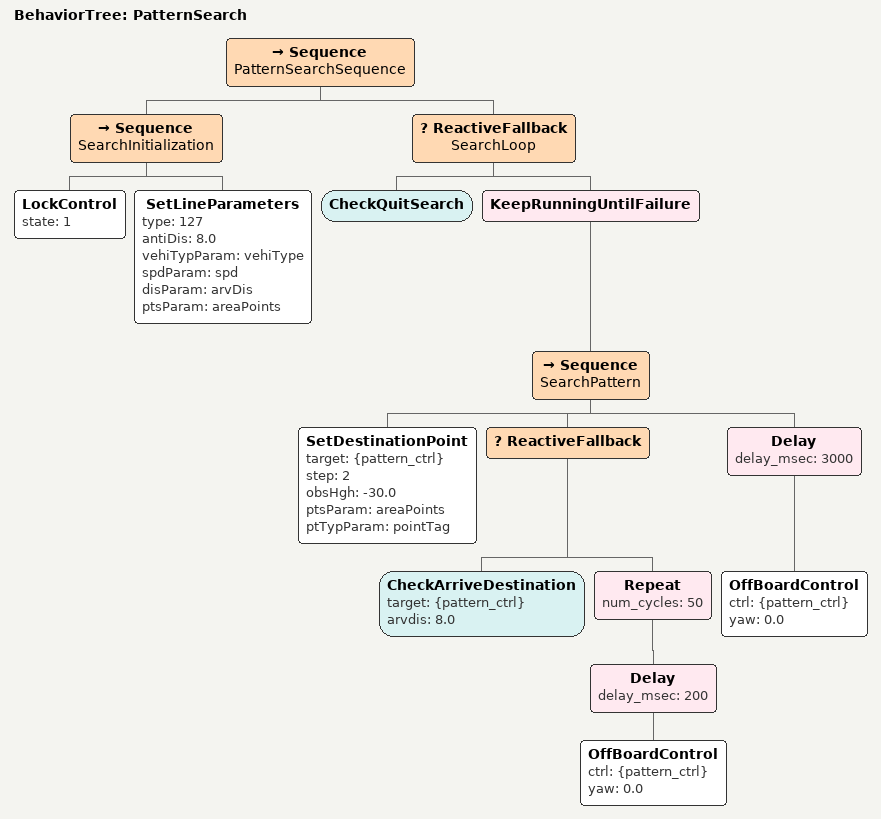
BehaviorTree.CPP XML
<?xml version="1.0" encoding="UTF-8"?>
<root BTCPP_format="4">
    <BehaviorTree ID="PatternSearch">
        <Sequence name="PatternSearchSequence">
            <!-- 1. 初始化搜索 -->
            <Sequence name="SearchInitialization">
                <LockControl state="1" />

                <SetLineParameters
                        type="127"
                        antiDis="8.0"
                        vehiTypParam="vehiType"
                        spdParam="spd"
                        disParam="arvDis"
                        ptsParam="areaPoints"
                />
            </Sequence>

            <!-- 2. 模式搜索循环 -->
            <ReactiveFallback name="SearchLoop">
                <!-- 检查是否发现目标 -->
                <CheckQuitSearch/>

                <!-- 继续搜索模式 -->
                <KeepRunningUntilFailure>
                    <Sequence name="SearchPattern">
                        <!-- 设置搜索航点 -->
                        <SetDestinationPoint
                                target="{pattern_ctrl}"
                                step="2"
                                obsHgh="-30.0"
                                ptsParam="areaPoints"
                                ptTypParam="pointTag"
                        />

                        <!-- 飞向搜索点 -->
                        <ReactiveFallback>
                            <CheckArriveDestination
                                    target="{pattern_ctrl}"
                                    arvdis="8.0"
                            />
                            <Repeat num_cycles="50">
                                <Delay delay_msec="200">
                                    <OffBoardControl
                                            ctrl="{pattern_ctrl}"
                                            yaw="0.0"
                                    />
                                </Delay>
                            </Repeat>
                        </ReactiveFallback>

                        <!-- 在点位搜索 -->
                        <Delay delay_msec="3000">
                            <OffBoardControl
                                    ctrl="{pattern_ctrl}"
                                    yaw="0.0"
                            />
                        </Delay>
                    </Sequence>
                </KeepRunningUntilFailure>
            </ReactiveFallback>
        </Sequence>
    </BehaviorTree>
</root>
